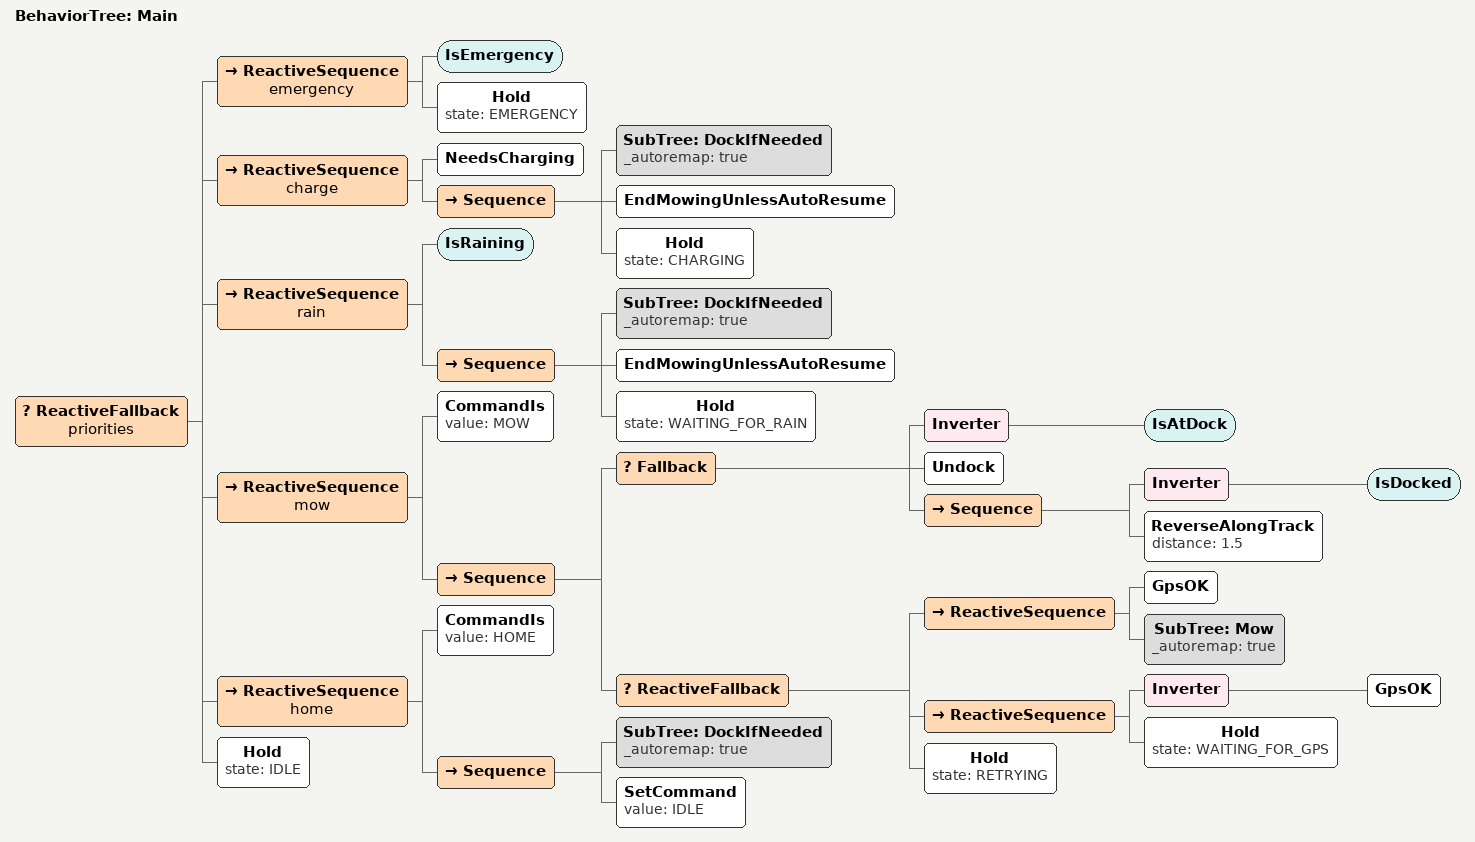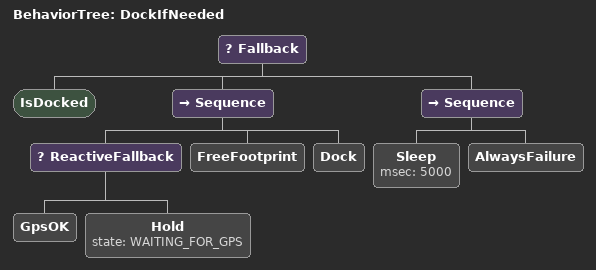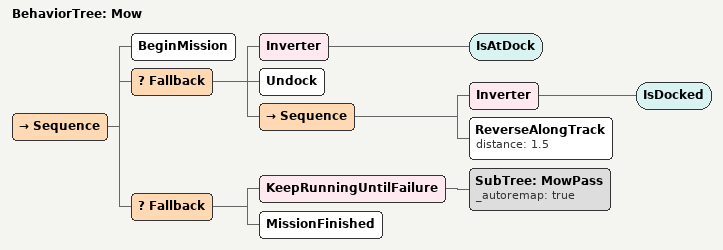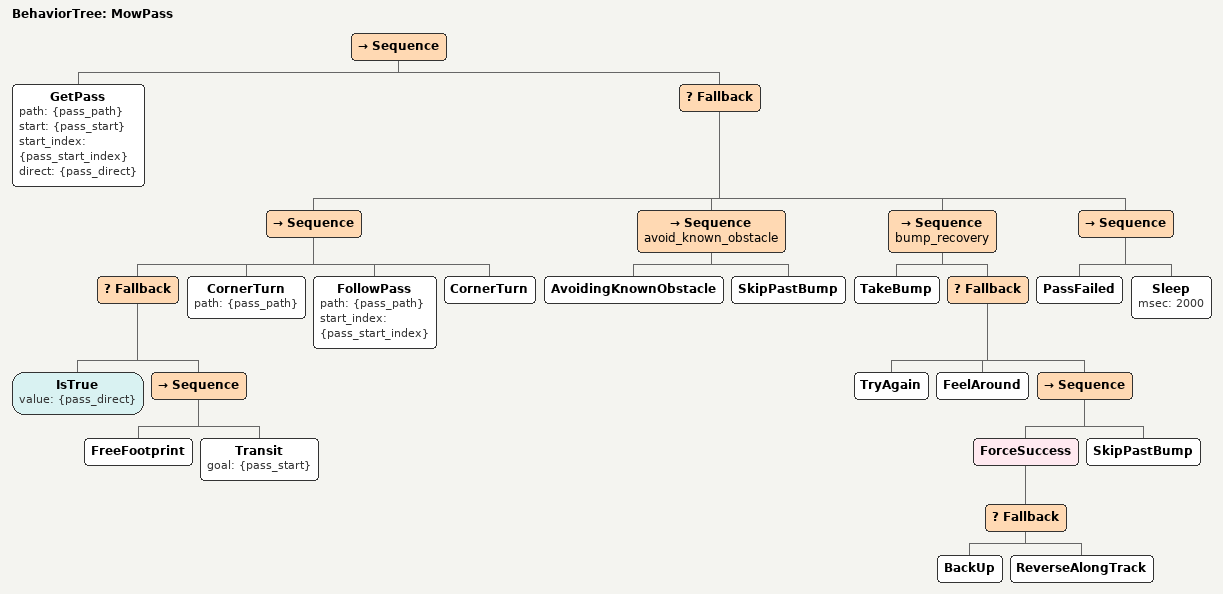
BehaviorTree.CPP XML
<?xml version="1.0"?>
<root BTCPP_format="4" main_tree_to_execute="Main">

  <BehaviorTree ID="Main">
    <ReactiveFallback name="priorities">
      <ReactiveSequence name="emergency">
        <IsEmergency/>
        <Hold state="EMERGENCY"/>
      </ReactiveSequence>

      <ReactiveSequence name="charge">
        <NeedsCharging/>
        <Sequence>
          <SubTree ID="DockIfNeeded" _autoremap="true"/>
          <EndMowingUnlessAutoResume/>
          <Hold state="CHARGING"/>
        </Sequence>
      </ReactiveSequence>

      <ReactiveSequence name="rain">
        <IsRaining/>
        <Sequence>
          <SubTree ID="DockIfNeeded" _autoremap="true"/>
          <EndMowingUnlessAutoResume/>
          <Hold state="WAITING_FOR_RAIN"/>
        </Sequence>
      </ReactiveSequence>

      <ReactiveSequence name="mow">
        <CommandIs value="MOW"/>
        <Sequence>
          <Fallback>
            <Inverter><IsAtDock/></Inverter>
            <Undock/>
            <Sequence>
              <Inverter><IsDocked/></Inverter>
              <ReverseAlongTrack distance="1.5"/>
            </Sequence>
          </Fallback>
        <ReactiveFallback>
          <ReactiveSequence>
            <GpsOK/>
            <SubTree ID="Mow" _autoremap="true"/>
          </ReactiveSequence>
          <ReactiveSequence>
            <Inverter><GpsOK/></Inverter>
            <Hold state="WAITING_FOR_GPS"/>
          </ReactiveSequence>
          <!-- Mow failed with good GPS (e.g. undocking): retried next tick, Undock gives up after max_dock_attempts. -->
          <Hold state="RETRYING"/>
        </ReactiveFallback>
        </Sequence>
      </ReactiveSequence>

      <ReactiveSequence name="home">
        <CommandIs value="HOME"/>
        <Sequence>
          <SubTree ID="DockIfNeeded" _autoremap="true"/>
          <SetCommand value="IDLE"/>
        </Sequence>
      </ReactiveSequence>

      <Hold state="IDLE"/>
    </ReactiveFallback>
  </BehaviorTree>

  <BehaviorTree ID="DockIfNeeded">
    <Fallback>
      <IsDocked/>
      <Sequence>
        <ReactiveFallback>
          <GpsOK/>
          <Hold state="WAITING_FOR_GPS"/>
        </ReactiveFallback>
        <FreeFootprint/>
        <Dock/>
      </Sequence>
      <!-- Dock gives up after max_dock_attempts; wait between attempts. -->
      <Sequence>
        <Sleep msec="5000"/>
        <AlwaysFailure/>
      </Sequence>
    </Fallback>
  </BehaviorTree>

  <BehaviorTree ID="Mow">
    <Sequence>
      <BeginMission/>
      <!-- IsAtDock, not IsDocked: an aborted undock leaves the robot off the charger in the dock
           entrance, and Nav2 then refuses to undock ("not in the dock"): reverse straight out. -->
      <Fallback>
        <Inverter><IsAtDock/></Inverter>
        <Undock/>
        <Sequence>
          <Inverter><IsDocked/></Inverter>
          <ReverseAlongTrack distance="1.5"/>
        </Sequence>
      </Fallback>
      <Fallback>
        <KeepRunningUntilFailure>
          <SubTree ID="MowPass" _autoremap="true"/>
        </KeepRunningUntilFailure>
        <MissionFinished/>
      </Fallback>
    </Sequence>
  </BehaviorTree>

  <!-- One pass: FAILURE only when the mission has no passes left. -->
  <BehaviorTree ID="MowPass">
    <Sequence>
      <GetPass path="{pass_path}" start="{pass_start}" start_index="{pass_start_index}" direct="{pass_direct}"/>
      <Fallback>
        <Sequence>
          <Fallback>
            <IsTrue value="{pass_direct}"/>
            <Sequence>
              <FreeFootprint/>
              <Transit goal="{pass_start}"/>
            </Sequence>
          </Fallback>
          <CornerTurn path="{pass_path}"/>
          <FollowPass path="{pass_path}" start_index="{pass_start_index}"/>
          <CornerTurn/>
        </Sequence>
        <Sequence name="avoid_known_obstacle">
          <AvoidingKnownObstacle/>
          <SkipPastBump/>
        </Sequence>
        <Sequence name="bump_recovery">
          <TakeBump/>
          <Fallback>
            <TryAgain/>
            <FeelAround/>
            <Sequence>
              <ForceSuccess>
                <Fallback>
                  <BackUp/>
                  <ReverseAlongTrack/>
                </Fallback>
              </ForceSuccess>
              <SkipPastBump/>
            </Sequence>
          </Fallback>
        </Sequence>
        <Sequence>
          <PassFailed/>
          <Sleep msec="2000"/>
        </Sequence>
      </Fallback>
    </Sequence>
  </BehaviorTree>

</root>
